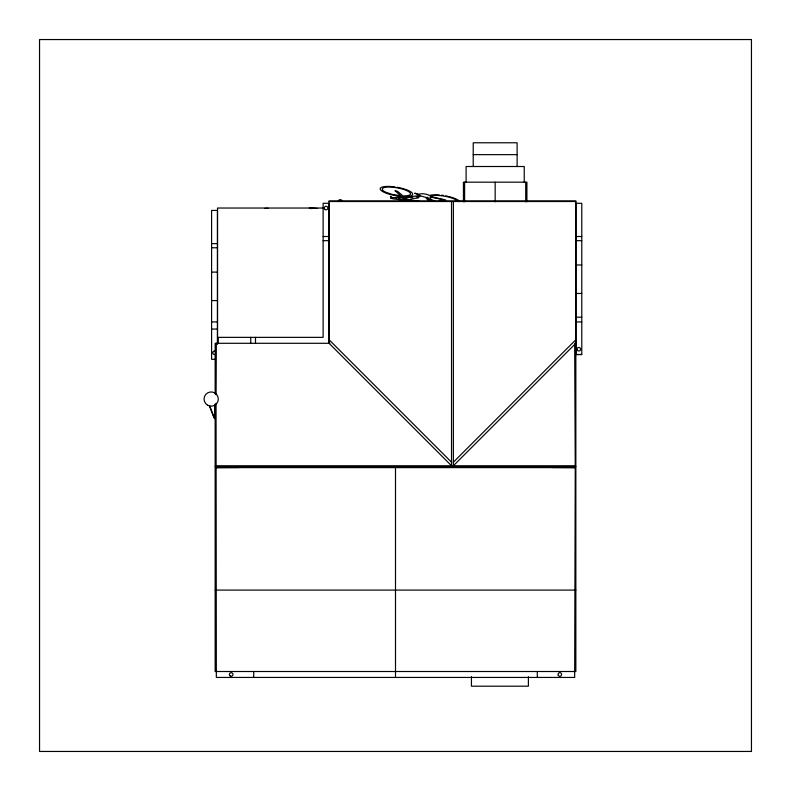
<?xml version="1.0" encoding="UTF-8"?>
<svg xmlns="http://www.w3.org/2000/svg" width="791" height="791" viewBox="0 0 791 791"><rect width="100%" height="100%" fill="white"/><g stroke="black" fill="none" stroke-linecap="round" stroke-linejoin="round"><path stroke-width="1.19" d="M215.152 404.211L215.152 671.51L575.848 671.51L575.848 200.914L329.056 200.914L329.056 343.294L452.452 466.69L575.848 343.294L574.662 343.294L575.255 467.619L574.662 677.442L216.339 677.442L216.052 403.301M216.091 394.729L216.339 343.294M214.549 418.31L214.875 404.863M214.934 414.652L215.172 404.873M311.288 208.695L311.328 208.102M453.381 462.201L575.848 339.735M439.816 201.448L445.758 199.965L430.442 196.514A14.317 3.708 10 0 1 444.542 196.208A14.317 3.708 10 0 1 457.692 201.319M438.283 201.27L443.435 199.797L430.106 196.959L430.116 198.403L431.372 199.53L435.357 201.408M214.292 418.113L213.916 417.351M264.649 208.429L268.198 208.3M239.139 467.501L215.745 467.619L575.255 467.619L551.861 467.501M473.216 154.641L517.116 154.641M329.056 201.507L575.848 201.507M575.848 203.297L581.78 203.297L581.78 354.556L575.848 354.556M323.687 208.033L217.525 208.033L217.525 344.273M217.525 210.416L211.593 210.416L211.593 359.302L215.33 359.302M323.124 236.509L329.056 236.509M575.848 236.509L581.78 236.509M323.124 240.662L329.056 240.662M575.848 240.662L581.78 240.662M211.593 243.628L217.525 243.628M211.593 247.781L217.525 247.781M575.848 264.985L581.78 264.985M211.593 272.104L217.525 272.104M575.848 293.461L581.78 293.461M211.593 300.58L217.525 300.58M575.848 317.191L581.78 317.191M211.593 321.937L217.525 321.937M575.848 321.937L581.78 321.937M211.593 329.056L217.525 329.056M329.906 343.294L215.152 343.294L215.152 393.888M575.917 354.487L581.701 354.487M215.745 465.761L575.255 465.761M215.152 466.69L575.848 466.69M215.152 590.086L575.848 590.086M214.855 417.905L214.826 418.736M309.251 207.984L317.547 208.448M403.094 198.076C389.113 196.465 412.823 204.187 401.581 196.405L399.9 196.287A16.502 4.271 10 0 1 380.323 189.494A16.502 4.271 10 0 1 395.025 186.943M419.082 201.211L405.071 198.798L404.508 197.879L412.566 197.038L410.272 197.503C410.806 199.283 424.332 197.879 416.343 196.652L421.277 196.138L425.439 197.236L428.791 201.023M415.73 201.023L405.437 199.243L406.485 200.528L393.137 198.857L390.675 198.234L391.763 197.977L390.418 196.366L391.772 197.424C394.749 198.531 398.98 195.98 402.837 197.74M432.015 200.855L429.454 199.48L427.753 197.345L426.725 197.325L430.334 201.191M329.056 339.735L451.523 462.201M209.635 405.694L214.252 417.697M209.348 405.763L213.966 417.767M575.917 203.297L575.917 354.556M537.297 671.51L537.297 677.442M528.388 676.701L528.388 686.192L471.436 686.192L471.436 676.701M526.905 201.814L526.905 182.177L463.427 182.177L463.427 201.814M525.718 182.177L525.718 201.814M524.235 182.355L524.235 166.506L466.097 166.506L466.097 182.355M517.116 166.506L517.116 142.776L473.216 142.776L473.216 166.555M495.166 182.177L495.166 201.814M464.614 182.177L464.614 201.814M453.381 201.507L453.381 465.761M452.452 465.761L452.452 466.69M451.523 201.507L451.523 465.761M395.5 467.619L395.5 677.442M328.977 343.225L328.977 203.297L323.124 203.297L323.124 337.361L218.128 337.361L218.128 343.294M255.493 337.361L255.493 343.294M253.703 671.51L253.703 677.442M250.747 337.361L250.747 343.294M217.456 210.416L217.456 343.63M397.151 187.279A16.502 4.271 10 0 1 412.299 193.162A16.502 4.271 10 0 1 403.894 196.564L403.885 197.335L420.159 195.604L414.682 193.172L419.576 194.339A5.399 1.394 10 0 1 423.966 193.874A5.399 1.394 10 0 1 429.553 195.535L430.195 195.278A16.502 4.271 10 0 1 439.381 194.952M441.457 195.169A16.502 4.271 10 0 1 443.583 195.476M445.699 195.852A16.502 4.271 10 0 1 447.805 196.297M448.823 196.534A16.502 4.271 10 0 1 459.789 201.537M215.449 354.328A1.78 1.78 0 0 1 212.779 352.786A1.78 1.78 0 0 1 215.449 351.244M338.696 201.547A1.78 1.256 0 0 1 340.239 199.658A1.78 1.256 0 0 1 341.781 201.547M395.144 190.829L400.78 195.743L392.138 194.368L385.978 192.312A14.327 3.708 10 0 1 387.837 187.091A14.327 3.708 10 0 1 408.334 191.432A14.327 3.708 10 0 1 402.906 195.891L397.468 191.234L395.144 190.829M397.26 197.75L395.757 198.106L397.26 197.75M751.45 39.55L39.55 39.55L39.55 751.45L751.45 751.45L751.45 39.55M207.628 405.229A7.119 7.119 0 0 0 218.306 399.06A7.119 7.119 0 0 0 207.628 392.89A7.119 7.119 0 0 0 207.628 405.229M230.28 676.018A1.78 1.78 0 0 0 232.95 674.476A1.78 1.78 0 0 0 230.28 672.933A1.78 1.78 0 0 0 230.28 676.018M558.288 675.366A1.78 1.78 0 0 0 561.373 675.366A1.78 1.78 0 0 0 559.83 672.696A1.78 1.78 0 0 0 558.288 675.366M577.272 350.116A1.78 1.78 0 0 0 580.357 350.116A1.78 1.78 0 0 0 578.814 347.447A1.78 1.78 0 0 0 577.272 350.116M325.2 209.575A1.78 1.78 0 0 0 327.87 208.033A1.78 1.78 0 0 0 325.2 206.491A1.78 1.78 0 0 0 325.2 209.575"/></g></svg>
